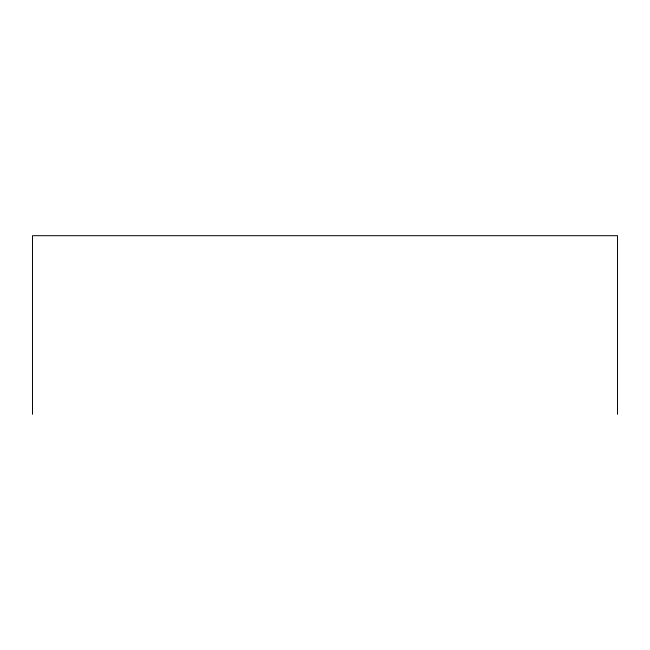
<?xml version="1.0" encoding="UTF-8"?>
<svg xmlns="http://www.w3.org/2000/svg" width="650" height="650" viewBox="0 0 650 650"><rect width="100%" height="100%" fill="white"/><g stroke="black" fill="none" stroke-linecap="round" stroke-linejoin="round"><path stroke-width="0.97" d="M617.5 414.31L617.5 235.69L32.5 235.69L32.5 414.31"/></g></svg>
